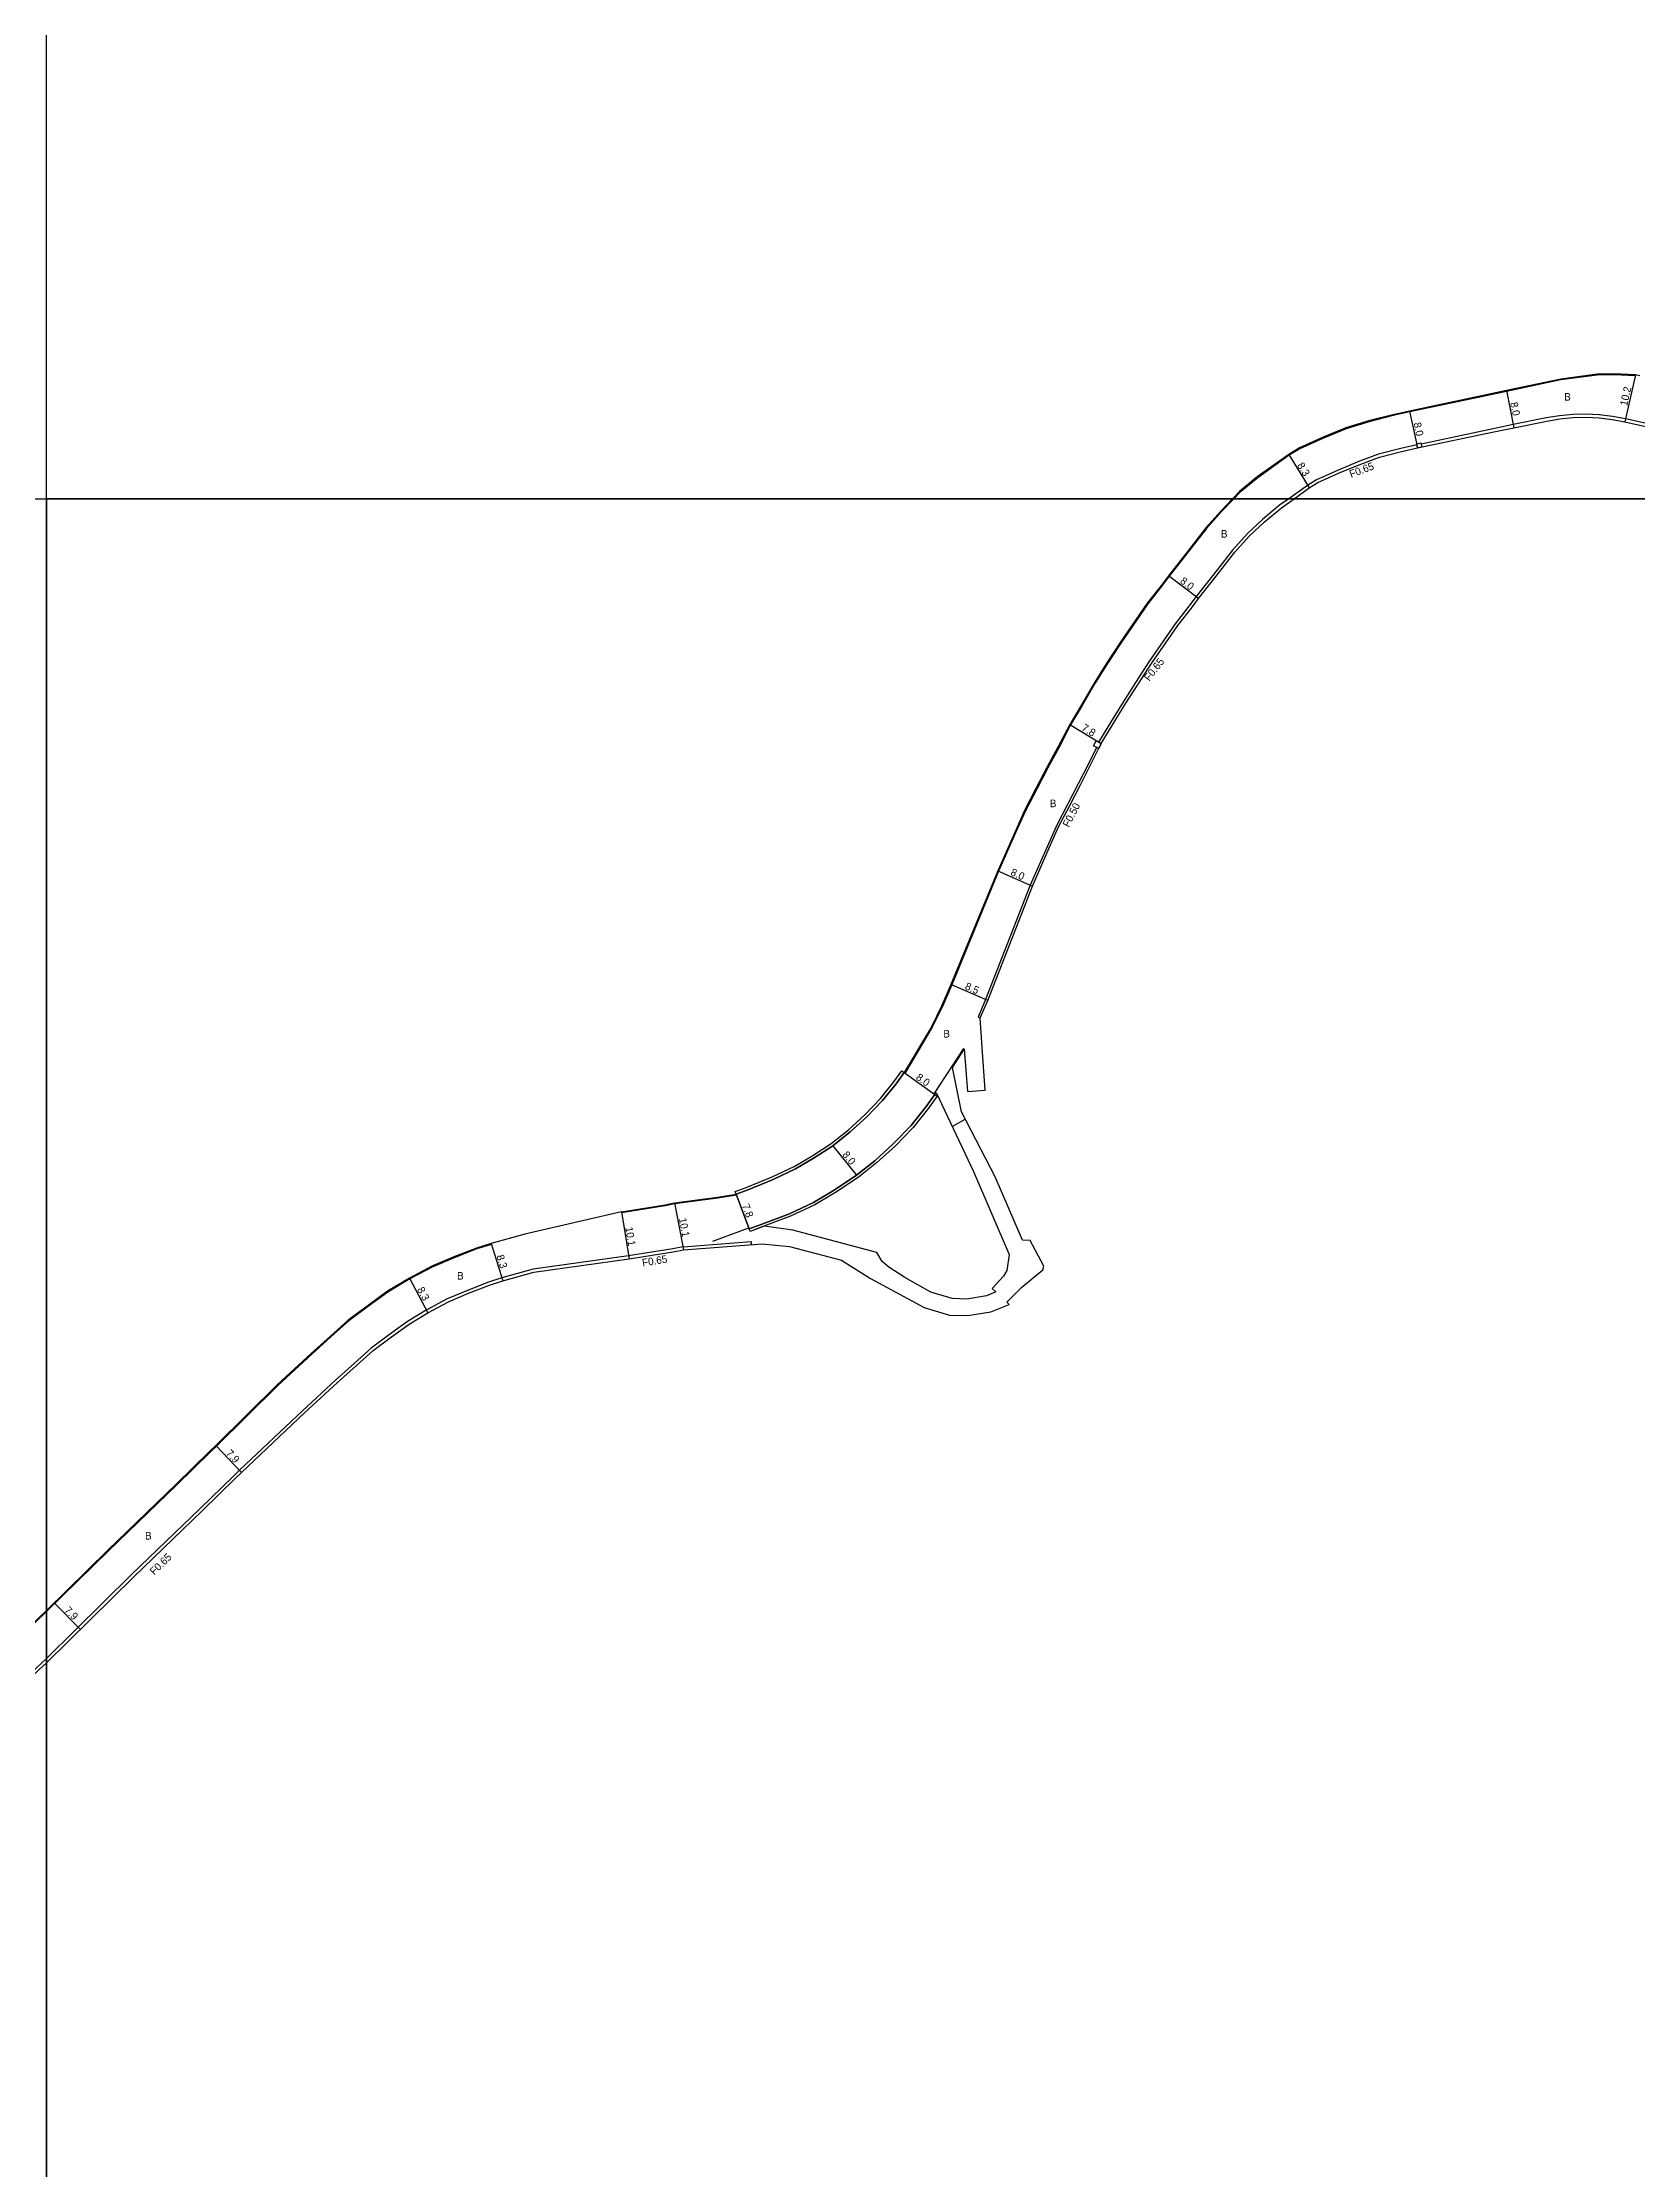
# Model space of a CAD drawing. Header units: metres. Extents: x -7200 to -4000, y -101400 to -99000.
# Drawn here: x -4800.8 to -4463.3, y -101153.6 to -100703.5 of the extents above; entities that cross this region are included whole.
import ezdxf

# ---------------------------------------------------------------- set-up
doc = ezdxf.new("R2010")
doc.units = ezdxf.units.M
doc.header["$LTSCALE"] = 2.5
for name, color, linetype in [('側溝・桝', 7, 'Continuous'), ('図郭', 7, 'Continuous'), ('幅員', 7, 'Continuous'), ('歩道・分離帯・安全施設', 7, 'Continuous'), ('舗装', 7, 'Continuous'), ('道路', 7, 'Continuous')]:
    doc.layers.add(name, color=color, linetype=linetype)
doc.styles.get("Standard").update_dxf_attribs({"font": ''})
doc.styles.get('Standard').set_extended_font_data('@MS PGothic')

msp = doc.modelspace()

# ---------------------------------------------------------------- linework, layer by layer
at = {"layer": '側溝・桝'}
for points in [[(-4435.21, -100800), (-4436.8, -100798.58), (-4443.39, -100793.22), (-4448.3, -100790.18), (-4452.79, -100787.71), (-4457.2, -100785.49), (-4461.1, -100784.16), (-4465.87, -100783.1), (-4468.62, -100782.58), (-4471.42, -100782.26), (-4474.24, -100782.13), (-4477.05, -100782.2), (-4479.86, -100782.47), (-4482.63, -100782.92), (-4489.61, -100784.33), (-4493.88, -100785.2), (-4509.12, -100788.44)], [(-4510, -100788.63), (-4513.42, -100789.37), (-4518.15, -100790.59), (-4522.13, -100792.08), (-4526.83, -100794), (-4531.26, -100796.01), (-4533.16, -100797.18), (-4537.11, -100800)], [(-4537.11, -100800), (-4539.05, -100801.38), (-4542.7, -100804.39), (-4545.96, -100807.46), (-4549.01, -100810.91), (-4552.23, -100815), (-4556.7, -100820.73), (-4558.24, -100822.76), (-4561.14, -100826.48), (-4566.71, -100834.53), (-4569.57, -100838.91), (-4572.12, -100842.95), (-4574.86, -100847.33), (-4577.38, -100851.5)], [(-4577.79, -100852.64), (-4579.45, -100855.93), (-4581.65, -100860.35), (-4583.92, -100864.68), (-4586.27, -100869.21), (-4588.26, -100873.68), (-4591.84, -100881.8), (-4601.26, -100906.01), (-4602.86, -100909.69), (-4602.41, -100909.89)], [(-4665.27, -100958.31), (-4667.46, -100958.73), (-4676.79, -100960.24), (-4697, -100963.06), (-4703.6, -100964.9), (-4706.45, -100965.8), (-4710.9, -100967.53), (-4715.18, -100969.34), (-4719.61, -100971.7), (-4723.61, -100974.12), (-4727.38, -100976.85), (-4731.25, -100979.77), (-4734.82, -100982.94), (-4738.8, -100986.51), (-4745.8, -100992.99), (-4759.14, -101005.6), (-4760.41, -101006.82), (-4767.47, -101013.72), (-4781.96, -101027.67), (-4800, -101045.41)], [(-4665.27, -100958.31), (-4650.9, -100957.2), (-4650.85, -100957.85)], [(-4800, -101045.41), (-4802.06, -101047.38), (-4803.55, -101048.84), (-4803.09, -101049.31)]]:
    msp.add_lwpolyline(points, dxfattribs=at)
for points in [[(-4509.87, -100789.26), (-4510.06, -100788.38), (-4509.18, -100788.19), (-4508.99, -100789.07)], [(-4577.34, -100852.87), (-4578.41, -100852.33), (-4577.87, -100851.25), (-4576.8, -100851.79)]]:
    msp.add_lwpolyline(points, close=True, dxfattribs=at)
at = {"layer": '図郭'}
for points in [[(-4800, -100800), (-4800, -100200), (-4000, -100200), (-4000, -100800)], [(-5600, -101400), (-5600, -100800), (-4800, -100800), (-4800, -101400)], [(-4800, -101400), (-4800, -100800), (-4000, -100800), (-4000, -101400)]]:
    msp.add_lwpolyline(points, close=True, dxfattribs=at)
at = {"layer": '幅員'}
for points in [[(-4463.77, -100773.78), (-4466, -100783.73)], [(-4491.06, -100777.13), (-4489.48, -100784.97)], [(-4511.56, -100781.45), (-4509.87, -100789.26)], [(-4537.14, -100790.64), (-4532.8, -100797.72)], [(-4556.19, -100821.13), (-4562.56, -100816.29)], [(-4583.48, -100847.76), (-4576.8, -100851.79)], [(-4598.69, -100878.76), (-4591.37, -100881.99)], [(-4600.8, -100906.2), (-4608.59, -100902.81)], [(-4618.49, -100921.42), (-4611.99, -100926.08)], [(-4633.56, -100936.92), (-4628.57, -100943.17)], [(-4678.31, -100950.91), (-4676.69, -100960.88)], [(-4667.06, -100949.03), (-4665.18, -100958.96)], [(-4654.01, -100947.19), (-4651.28, -100954.49)], [(-4705.9, -100957.61), (-4703.42, -100965.53)], [(-4723.18, -100964.93), (-4719.29, -100972.26)], [(-4764.16, -101000.37), (-4758.69, -101006.07)], [(-4798.35, -101033.62), (-4792.82, -101039.26)]]:
    msp.add_lwpolyline(points, dxfattribs=at)
at = {"layer": '歩道・分離帯・安全施設'}
for points in [[(-4463.78, -100773.98), (-4468.36, -100773.78), (-4471.88, -100773.84), (-4479.54, -100774.87), (-4491.02, -100777.32), (-4495.33, -100778.2), (-4511.52, -100781.64), (-4515.06, -100782.41), (-4519.89, -100783.65), (-4524.97, -100785.19), (-4529.78, -100787.16), (-4534.76, -100789.42), (-4537.03, -100790.81), (-4543.68, -100795.55), (-4547.41, -100798.61), (-4548.72, -100800)], [(-4548.72, -100800), (-4551.33, -100802.74), (-4554.5, -100806.32), (-4557.84, -100810.57), (-4562.4, -100816.41), (-4563.91, -100818.4), (-4566.91, -100822.24), (-4572.65, -100830.54), (-4575.59, -100835.06), (-4578.16, -100839.13), (-4580.81, -100843.74), (-4583.3, -100847.86), (-4585.77, -100852.7), (-4588.11, -100856.96), (-4590.39, -100861.3), (-4592.85, -100866.04), (-4594.93, -100870.73), (-4598.51, -100878.84), (-4608.41, -100902.89), (-4610.4, -100907.47), (-4612.54, -100911.83), (-4618.32, -100921.52)], [(-4612.16, -100925.97), (-4605.87, -100916.32)], [(-4653.98, -100947.38), (-4657.94, -100948.01), (-4667.02, -100949.23), (-4669.05, -100949.61), (-4678.27, -100951.1)], [(-4659, -100957.12), (-4651.35, -100954.3)], [(-4705.84, -100957.8), (-4708.92, -100958.76), (-4713.71, -100960.63), (-4718.38, -100962.61), (-4723.09, -100965.11), (-4727.72, -100967.9), (-4731.81, -100970.86), (-4735.98, -100974), (-4739.78, -100977.38), (-4743.81, -100981.01), (-4750.93, -100987.58), (-4764.02, -101000.51), (-4764.02, -101000.51), (-4765.32, -101001.76), (-4772.38, -101008.66), (-4786.87, -101022.62), (-4800, -101035.52)], [(-4800, -101035.52), (-4806.99, -101042.35), (-4810.35, -101045.63), (-4816.84, -101052.03), (-4820.16, -101055.78)]]:
    msp.add_lwpolyline(points, dxfattribs=at)
at = {"layer": '舗装', "flags": 128}
msp.add_lwpolyline([(-4608.35, -100932.86), (-4605.58, -100931.28)], dxfattribs=at)
at = {"layer": '道路'}
for points in [[(-4463.77, -100773.78), (-4468.36, -100773.58), (-4471.9, -100773.64), (-4479.57, -100774.67), (-4491.06, -100777.13), (-4495.38, -100778), (-4511.56, -100781.45), (-4515.11, -100782.22), (-4519.94, -100783.46), (-4525.04, -100785), (-4529.86, -100786.97), (-4534.86, -100789.24), (-4537.14, -100790.64), (-4543.81, -100795.39), (-4547.54, -100798.46), (-4549, -100800)], [(-4462.87, -100774.01), (-4463.77, -100773.78)], [(-4536, -100800), (-4532.8, -100797.72), (-4530.96, -100796.59), (-4526.57, -100794.6), (-4521.89, -100792.68), (-4517.95, -100791.21), (-4513.27, -100790), (-4509.87, -100789.26), (-4493.75, -100785.83), (-4489.48, -100784.97), (-4482.51, -100783.56), (-4479.78, -100783.11), (-4477.02, -100782.85), (-4474.24, -100782.78), (-4471.47, -100782.91), (-4468.72, -100783.22), (-4466, -100783.73), (-4461.28, -100784.79), (-4457.45, -100786.09), (-4453.1, -100788.29), (-4448.63, -100790.74), (-4443.77, -100793.75), (-4437.22, -100799.08), (-4436.19, -100800)], [(-4549, -100800), (-4551.47, -100802.61), (-4554.65, -100806.19), (-4558, -100810.44), (-4562.56, -100816.29), (-4564.06, -100818.27), (-4567.07, -100822.12), (-4572.82, -100830.43), (-4575.75, -100834.95), (-4578.33, -100839.03), (-4580.99, -100843.64), (-4583.48, -100847.76), (-4585.95, -100852.61), (-4588.29, -100856.87), (-4590.56, -100861.21), (-4593.03, -100865.95), (-4595.11, -100870.64), (-4598.69, -100878.76), (-4608.59, -100902.81), (-4610.58, -100907.39), (-4612.71, -100911.73), (-4618.49, -100921.42)], [(-4576.8, -100851.79), (-4574.31, -100847.67), (-4571.57, -100843.3), (-4569.02, -100839.26), (-4566.17, -100834.89), (-4560.62, -100826.86), (-4557.73, -100823.16), (-4556.19, -100821.13), (-4551.72, -100815.4), (-4548.51, -100811.32), (-4545.49, -100807.92), (-4542.27, -100804.87), (-4538.65, -100801.9), (-4536, -100800)], [(-4602.41, -100909.89), (-4600.8, -100906.2), (-4591.37, -100881.99), (-4587.8, -100873.88), (-4585.82, -100869.42), (-4583.47, -100864.91), (-4581.2, -100860.58), (-4579, -100856.15), (-4576.8, -100851.79)], [(-4601.35, -100925.14), (-4602.01, -100916.16), (-4602.41, -100909.89)], [(-4608.25, -100920.34), (-4605.7, -100916.43)], [(-4605.03, -100925.42), (-4605.7, -100916.43)], [(-4665.18, -100958.96), (-4648.57, -100957.67), (-4642.73, -100958.22), (-4631.77, -100961.16), (-4625.63, -100965.02), (-4614.27, -100971.12), (-4608.91, -100972.76), (-4605, -100972.86), (-4600.14, -100972.07), (-4596.29, -100970.5), (-4596.76, -100970.06), (-4593.62, -100966.84), (-4589.18, -100963.21), (-4588.98, -100962.43), (-4591.82, -100956.97), (-4593.47, -100956.94), (-4599.23, -100943.5), (-4606.39, -100929.73), (-4608.25, -100920.34)], [(-4618.49, -100921.42), (-4620.19, -100923.79), (-4623.06, -100927.35), (-4626.37, -100930.81), (-4629.89, -100933.99), (-4633.56, -100936.92), (-4637.53, -100939.51), (-4641.47, -100941.83), (-4646.2, -100944.08), (-4651.7, -100946.32), (-4654.01, -100947.19)], [(-4611.74, -100925.69), (-4603.86, -100942.35), (-4596.31, -100959.94), (-4596.8, -100963.3), (-4597.48, -100964.54), (-4599.87, -100967.16), (-4599.11, -100967.87), (-4601.09, -100968.68), (-4605.24, -100969.36), (-4608.34, -100969.28), (-4612.89, -100967.88), (-4618.38, -100964.82), (-4621.77, -100962.59), (-4623.12, -100961.43), (-4624.26, -100959.55), (-4642.04, -100954.78), (-4648.15, -100953.96), (-4651.07, -100955.05), (-4651.28, -100954.49)], [(-4651.28, -100954.49), (-4648.97, -100953.63), (-4642.75, -100951.31), (-4637.71, -100948.9), (-4633.31, -100946.31), (-4628.57, -100943.17), (-4624.71, -100940.09), (-4620.79, -100936.55), (-4617.04, -100932.63), (-4613.82, -100928.64), (-4611.99, -100926.08)], [(-4611.99, -100926.08), (-4611.74, -100925.69)], [(-4605.03, -100925.42), (-4601.35, -100925.14)], [(-4678.31, -100950.91), (-4698.76, -100955.61), (-4705.9, -100957.61)], [(-4678.31, -100950.91), (-4669.09, -100949.42), (-4667.06, -100949.03), (-4657.97, -100947.82), (-4654.01, -100947.19)], [(-4800, -101046.32), (-4781.51, -101028.14), (-4767.02, -101014.19), (-4759.96, -101007.29), (-4758.69, -101006.07), (-4745.36, -100993.46), (-4738.36, -100987), (-4734.38, -100983.42), (-4730.84, -100980.28), (-4726.99, -100977.37), (-4723.25, -100974.66), (-4719.29, -100972.26), (-4714.9, -100969.93), (-4710.66, -100968.13), (-4706.24, -100966.41), (-4703.42, -100965.53), (-4696.87, -100963.7), (-4676.69, -100960.88), (-4667.35, -100959.37), (-4665.18, -100958.96)], [(-4705.9, -100957.61), (-4708.99, -100958.57), (-4713.78, -100960.44), (-4718.47, -100962.43), (-4723.18, -100964.93), (-4727.83, -100967.73), (-4731.93, -100970.7), (-4736.11, -100973.85), (-4739.91, -100977.23), (-4743.95, -100980.86), (-4751.07, -100987.44), (-4764.16, -101000.37)], [(-4764.16, -101000.37), (-4765.46, -101001.61), (-4772.52, -101008.52), (-4787.01, -101022.48), (-4800, -101035.24)], [(-4800, -101035.24), (-4807.13, -101042.2), (-4810.49, -101045.49), (-4816.99, -101051.89), (-4820.31, -101055.65)], [(-4800, -101046.32), (-4801.6, -101047.85), (-4803.09, -101049.31)]]:
    msp.add_lwpolyline(points, dxfattribs=at)
for points in [[(-4618.49, -100921.42), (-4620.19, -100923.79), (-4623.06, -100927.35), (-4626.37, -100930.81), (-4629.89, -100933.99), (-4633.56, -100936.92), (-4637.53, -100939.51), (-4641.47, -100941.83), (-4646.2, -100944.08), (-4651.7, -100946.32), (-4654.01, -100947.19), (-4654.22, -100946.62), (-4651.92, -100945.76), (-4646.44, -100943.53), (-4641.75, -100941.3), (-4637.85, -100939), (-4633.91, -100936.43), (-4630.28, -100933.53), (-4626.79, -100930.38), (-4623.51, -100926.95), (-4620.67, -100923.43), (-4618.98, -100921.07)], [(-4651.28, -100954.49), (-4654.01, -100947.19), (-4651.7, -100946.32), (-4646.2, -100944.08), (-4641.47, -100941.83), (-4637.53, -100939.51), (-4633.56, -100936.92), (-4629.89, -100933.99), (-4626.37, -100930.81), (-4623.06, -100927.35), (-4620.19, -100923.79), (-4618.49, -100921.42), (-4611.99, -100926.08), (-4613.82, -100928.64), (-4617.04, -100932.63), (-4620.79, -100936.55), (-4624.71, -100940.09), (-4628.57, -100943.17), (-4633.31, -100946.31), (-4637.71, -100948.9), (-4642.75, -100951.31), (-4648.97, -100953.63)], [(-4611.99, -100926.08), (-4611.5, -100926.43), (-4613.34, -100929), (-4616.59, -100933.03), (-4620.37, -100936.98), (-4624.32, -100940.55), (-4628.24, -100943.68), (-4633, -100946.82), (-4637.43, -100949.43), (-4642.52, -100951.86), (-4648.76, -100954.19), (-4651.07, -100955.05), (-4651.28, -100954.49), (-4648.97, -100953.63), (-4642.75, -100951.31), (-4637.71, -100948.9), (-4633.31, -100946.31), (-4628.57, -100943.17), (-4624.71, -100940.09), (-4620.79, -100936.55), (-4617.04, -100932.63), (-4613.82, -100928.64)]]:
    msp.add_lwpolyline(points, close=True, dxfattribs=at)

# ---------------------------------------------------------------- texts
at = {"layer": '側溝・桝'}
for s, rotation, p in [('F0.65', 20.5198, (-4523.94, -100795.61)), ('F0.65', 52.0086, (-4566.64, -100838.74)), ('F0.50', 62.4921, (-4583.65, -100869.66)), ('F0.65', 9.1815, (-4673.81, -100962.49)), ('F0.65', 43.9146, (-4777.19, -101027.88))]:
    msp.add_text(s, height=1.6, rotation=rotation, dxfattribs=at).set_placement(p)
at = {"layer": '幅員'}
for s, rotation, p in [('8.0', 281.415, (-4490.28, -100779.72)), ('10.2', 77.4153, (-4465.52, -100780.46)), ('8.0', 282.241, (-4510.75, -100784.03)), ('8.3', 301.5168, (-4535.43, -100792.95)), ('8.0', 322.7777, (-4560.26, -100817.72)), ('7.8', 328.8704, (-4581.1, -100848.91)), ('8.0', 336.1996, (-4596.13, -100879.62)), ('8.5', 336.5324, (-4605.78, -100903.76)), ('8.0', 324.3925, (-4616.16, -100922.78)), ('8.0', 308.57, (-4631.68, -100938.87)), ('7.8', 290.4847, (-4652.85, -100949.56)), ('10.1', 279.1815, (-4677.52, -100954.23)), ('10.1', 280.6827, (-4666.18, -100952.34)), ('8.3', 287.3822, (-4704.8, -100960.26)), ('8.3', 297.9823, (-4721.62, -100967.34)), ('7.9', 313.8019, (-4762.12, -101002.14)), ('7.9', 314.508, (-4796.29, -101035.37))]:
    msp.add_text(s, height=1.6, rotation=rotation, dxfattribs=at).set_placement(p)
at = {"layer": '舗装'}
for p in [(-4478.85, -100779.24), (-4551.48, -100808.23), (-4587.68, -100865.28), (-4610.2, -100914.03), (-4713.09, -100965.25), (-4779.11, -101020.26)]:
    msp.add_text('B', height=1.6, dxfattribs=at).set_placement(p)

doc.saveas('drawing.dxf')
